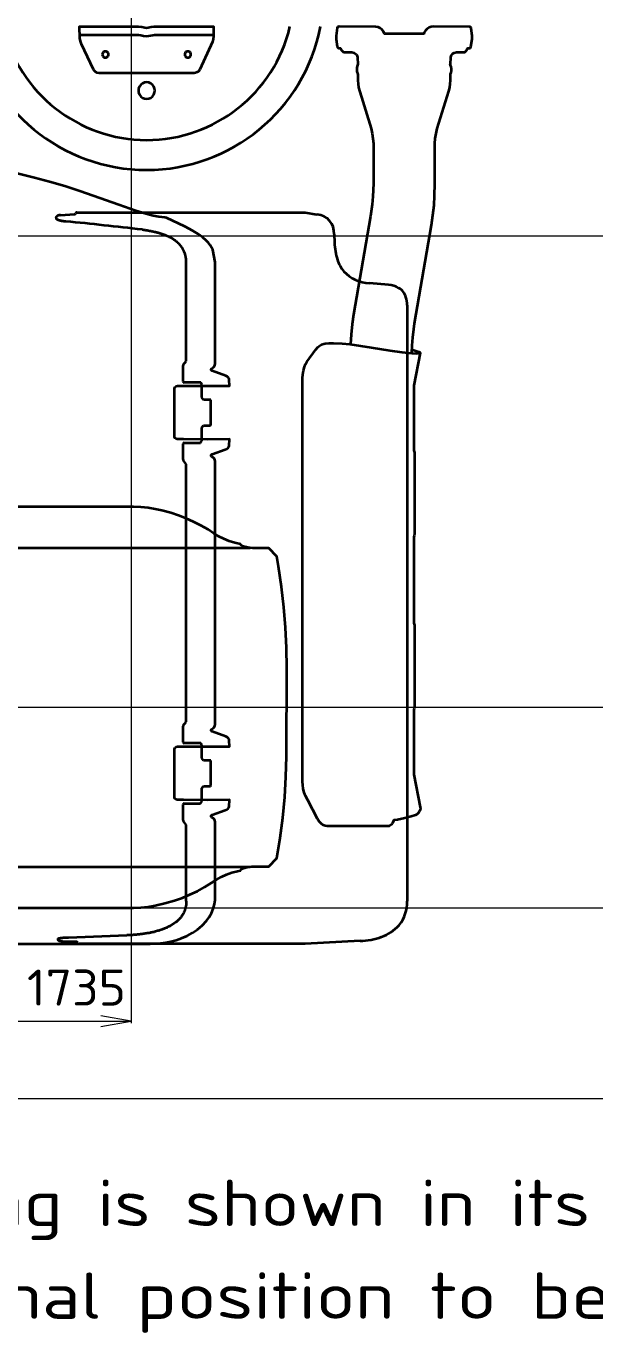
# Model space of a CAD drawing. Header units: millimetres. Extents: x 120 to 10915, y 515 to 8014.
# Drawn here: x 8533 to 9085, y 517 to 1786 of the extents above; entities that cross this region are included whole.
import ezdxf
from ezdxf.enums import TextEntityAlignment as Align

# ---------------------------------------------------------------- set-up
doc = ezdxf.new("R2010")
doc.units = ezdxf.units.MM
doc.layers.get('0').update_dxf_attribs({"lineweight": 13})
for name, color, linetype, lineweight in [('201_Dimensions', 7, 'Continuous', 13), ('202_Information', 7, 'Continuous', 13), ('205_Chassis_top_view', 7, 'Continuous', 13)]:
    doc.layers.add(name, color=color, linetype=linetype, lineweight=lineweight)
doc.styles.get("Standard").update_dxf_attribs({"font": 'isocp.shx'})

# ---------------------------------------------------------------- blocks, each defined once
blk = doc.blocks.new('2854281_1')
at = {"layer": '205_Chassis_top_view', "color": 3, "lineweight": 35}
for p, q in [((7749.544992, -890.820839), (8750.455008, -890.820839)), ((7749.544992, -1200.179161), (8750.455008, -1200.179161))]:
    blk.add_line(p, q, dxfattribs=at)
blk.add_lwpolyline([(8296.986328, -1240), (8637.292969, -1240), (8644.370117, -1239.786011), (8651.415039, -1239.089233), (8658.397461, -1237.913086), (8667.745117, -1235.70752), (8677.199219, -1232.977661), (8684.705078, -1230.331665), (8692.05957, -1227.288208), (8699.240234, -1223.855957), (8706.226562, -1220.044678), (8713, -1215.865234), (8717.657227, -1212.788574), (8722.543945, -1210.091675), (8727.629883, -1207.791382), (8732.881836, -1205.902344), (8738.267578, -1204.436401), (8741, -1203.865234), (8741.976562, -1202.658691), (8743, -1201.865234), (8747.495117, -1200.708984), (8752.077148, -1199.964111), (8768.5, -1199.865234), (8776.5, -1191.865234), (8779.634766, -1172.287476), (8782.147461, -1152.620117), (8784.033203, -1132.882935), (8785.291992, -1113.095825), (8785.920898, -1093.278687), (8786, -1007.634827), (8785.685547, -987.810181), (8784.741211, -968.005615), (8783.168945, -948.240906), (8780.96875, -928.536194), (8778.145508, -908.911194), (8776.5, -899.134827), (8768.5, -891.134827), (8753, -891.134827), (8748.40625, -890.473206), (8743.890625, -889.39856), (8743, -889.134827), (8741.793945, -888.157837), (8741, -887.134827), (8735.560547, -885.884155), (8730.237305, -884.205383), (8725.063477, -882.10907), (8720.074219, -879.608459), (8715.297852, -876.71936), (8709.641602, -872.999817), (8702.758789, -869.002991), (8695.672852, -865.379883), (8688.402344, -862.140869), (8680.969727, -859.295105), (8673.395508, -856.850891), (8664.902344, -854.582458), (8658.397461, -853.086975), (8651.415039, -851.910767), (8644.370117, -851.21405), (8637.292969, -851), (7862.707031, -851)], dxfattribs=at)
blk = doc.blocks.new('2625442_3')
at = {"layer": '205_Chassis_top_view', "color": 3, "lineweight": 35}
for points in [[(8696.185547, 430), (8603.814453, 430), (8601.990234, 429.716095), (8600.338867, 428.891266), (8599.016602, 427.603546), (8598.380859, 426.5466), (8586.847656, 401.940826), (8585.766602, 399.029816), (8585.192383, 396.314178), (8585, 385), (8642.192383, 385), (8645.446289, 385.239319), (8648.112305, 385.769135), (8649.826172, 385.997192), (8651.546875, 385.84494), (8654.555664, 385.239502), (8657.265625, 385.006439), (8715, 385), (8714.988281, 394.239502), (8714.699219, 397.000122), (8714.03125, 399.694214), (8701.619141, 426.5466), (8700.587891, 428.077484), (8699.139648, 429.222473), (8697.413086, 429.87326)], [(8696.185547, -430), (8603.814453, -430), (8601.990234, -429.716095), (8600.338867, -428.891266), (8599.016602, -427.603546), (8598.380859, -426.5466), (8586.847656, -401.940826), (8585.766602, -399.029816), (8585.192383, -396.314178), (8585, -385), (8642.192383, -385), (8645.446289, -385.239319), (8648.112305, -385.769135), (8649.826172, -385.997192), (8651.546875, -385.84494), (8654.555664, -385.239502), (8657.265625, -385.006439), (8715, -385), (8714.988281, -394.239502), (8714.699219, -397.000122), (8714.03125, -399.694214), (8701.619141, -426.5466), (8700.587891, -428.077484), (8699.139648, -429.222473), (8697.413086, -429.87326)]]:
    blk.add_lwpolyline(points, close=True, dxfattribs=at)
for points in [[(8585, 393), (8642.189453, 393), (8644.276367, 393.200531), (8647.073242, 393.89093), (8649.579102, 394.160797), (8652.095703, 394.025696), (8656.019531, 393.147858), (8657.811523, 392.999695), (8715, 393), (8715, 393.545166), (8715, 393)], [(8585, -393), (8642.189453, -393), (8644.276367, -393.200531), (8647.073242, -393.89093), (8649.579102, -394.160797), (8652.095703, -394.025696), (8656.019531, -393.147858), (8657.811523, -392.999695), (8715, -393), (8715, -393.545166), (8715, -393)]]:
    blk.add_lwpolyline(points, dxfattribs=at)
for centre, radius, start, end in [((8649.999984, 352), 171.999935, 11.061383, 168.938617), ((8650, 352), 143, 13.342364, 166.657636), ((8649.999881, 447), 7.999989, 89.999149, 270.000851), ((8650.000119, 447), 7.999989, 269.999149, 90.000851), ((8609.999831, 412), 2.999957, 89.996199, 270.003801), ((8610.000184, 411.999992), 2.999953, 269.997048, 90.002952), ((8689.999831, 412), 2.999957, 89.996199, 270.003801), ((8690.000184, 411.999992), 2.999953, 269.997048, 90.002952), ((8649.999984, 352), 171.999935, 199.353497, 340.646503), ((8650, 352), 143, 203.490774, 336.509226), ((8649.999881, 257), 7.999989, 89.999149, 270.000851), ((8650.000119, 257), 7.999989, 269.999149, 90.000851), ((8649.999984, -352), 171.999935, 19.353497, 160.646503), ((8650, -352), 143, 23.490774, 156.509226), ((8649.999881, -257), 7.999989, 89.999149, 270.000851), ((8650.000119, -257), 7.999989, 269.999149, 90.000851), ((8649.999984, -352), 171.999935, 191.061383, 348.938617), ((8650, -352), 143, 193.342364, 346.657636), ((8609.999831, -412), 2.999957, 89.996199, 270.003801), ((8610.000184, -411.999992), 2.999953, 269.997048, 90.002952), ((8689.999831, -412), 2.999957, 89.996199, 270.003801), ((8690.000184, -411.999992), 2.999953, 269.997048, 90.002952), ((8649.999881, -447), 7.999989, 89.999149, 270.000851), ((8650.000119, -447), 7.999989, 269.999149, 90.000851)]:
    blk.add_arc(centre, radius, start, end, dxfattribs=at)
blk = doc.blocks.new('2774928_1')
at = {"layer": '205_Chassis_top_view', "color": 3, "lineweight": 35}
for p, q in [((8562.1, -570.7), (8562.4, -569.6)), ((8566.4, -567.9), (8580, -567)), ((8582.2, -565.2), (8803.9, -565.2)), ((8803.9, -565.2), (8815.4, -567.2)), ((8832, -586.5), (8832.3, -594.5)), ((8688.5, -708.7), (8688.5, -612.5)), ((8884.7, -635.7), (8866.4, -634)), ((8903, -655.2), (8903, -1233.7)), ((8685.6, -713.3), (8688.3, -709.5)), ((8685.4, -729.3), (8685.4, -713.9)), ((8702.5, -730.2), (8686.6, -730.2)), ((8703.5, -732.2), (8702.5, -730.2)), ((8703.5, -745), (8703.5, -732.2)), ((8705.3, -747), (8703.5, -745)), ((8712.3, -747), (8705.3, -747)), ((8712.3, -771.5), (8712.3, -747)), ((8703.5, -774), (8705.3, -772)), ((8705.3, -772), (8711.9, -772)), ((8711.9, -772), (8712.3, -771.5)), ((8703.5, -786.8), (8703.5, -774)), ((8685.4, -805.1), (8685.4, -789.8)), ((8686.4, -788.8), (8702.4, -788.8)), ((8702.4, -788.8), (8703.5, -786.8)), ((8688.3, -809.5), (8685.6, -805.7)), ((8688.5, -1058.7), (8688.5, -810.3)), ((8685.4, -1079.3), (8685.4, -1063.9)), ((8685.6, -1063.3), (8688.3, -1059.5)), ((8702.5, -1080.2), (8686.6, -1080.2)), ((8703.6, -1082.2), (8702.5, -1080.2)), ((8703.6, -1095), (8703.6, -1082.2)), ((8705.3, -1097), (8703.6, -1095)), ((8712.3, -1097), (8705.3, -1097)), ((8712.3, -1121.5), (8712.3, -1097)), ((8703.6, -1124), (8705.3, -1122)), ((8703.6, -1136.8), (8703.6, -1124)), ((8705.3, -1122), (8711.9, -1122)), ((8711.9, -1122), (8712.3, -1121.5)), ((8685.4, -1155.1), (8685.4, -1139.8)), ((8686.4, -1138.8), (8702.4, -1138.8)), ((8702.4, -1138.8), (8703.6, -1136.8)), ((8688.3, -1159.5), (8685.6, -1155.7)), ((8688.5, -1233.7), (8688.5, -1160.3)), ((8574.1, -1268.8), (8630.8, -1266.7)), ((8582, -1273.2), (8568.3, -1272.7)), ((8803.8, -1275), (8584.2, -1274.9)), ((8857.2, -1272.2), (8803.8, -1275))]:
    blk.add_line(p, q, dxfattribs=at)
for centre, radius, start, end in [((8579.9, -565.5), 1.49, 274.3675, 341.976), ((8582.3, -566.3), 1.09, 94.3844, 161.976), ((8814, -585.1), 18, 355.8025, 85.4241), ((8173.2, -4616.6), 4062.2, 83.3211, 84.3699), ((8647, -638.6), 55.4, 61.9686, 66.5842), ((8902.7, -590.7), 70.5, 183.066, 196.8929), ((8865.9, -601.9), 32, 196.8929, 220.0443), ((8868.8, -595.7), 38.4, 224.419, 266.3138), ((8883.2, -659.9), 24.3, 60.9289, 86.4537), ((8887.1, -651.9), 15.3, 16.0741, 59.1054), ((8875.6, -655.4), 27.3, 0.4351, 16.5104), ((8687.1, -708.7), 1.42, 327.3713, 0), ((8686.6, -713.9), 1.17, 145.703, 180.0846), ((8686.6, -729), 1.24, 192.4214, 270.0001), ((8686.4, -789.8), 0.985, 90.0242, 180.0242), ((8686.5, -805.1), 1.07, 178.3474, 215.5205), ((8687, -810.3), 1.53, 359.9894, 31.3492), ((8686.6, -1063.9), 1.17, 145.703, 180.0846), ((8687.1, -1058.7), 1.42, 327.3713, 1.2834), ((8686.6, -1079), 1.24, 192.4214, 270.0001), ((8686.4, -1139.8), 0.985, 90.0242, 180.0242), ((8686.5, -1155.1), 1.07, 178.3474, 215.5205), ((8687, -1160.3), 1.53, 359.9894, 31.3492), ((8867.4, -1234.7), 35.6, 321.3519, 1.5322), ((8865.5, -1230.9), 39.4, 288.6029, 318.7138), ((8535.1, -1275.9), 29.5, 8.6902, 10.562), ((8582, -1274.5), 1.25, 18.5407, 91.4925), ((8584.2, -1273.9), 0.996, 189.2999, 269.9863), ((8856.1, -1208.2), 64, 270.9809, 290.1506)]:
    blk.add_arc(centre, radius, start, end, dxfattribs=at)
for points, knots in [([(8566.4, -567.9), (8566.4, -567.9), (8566.3, -568), (8566.1, -568), (8566, -568), (8565.9, -568), (8565.8, -568), (8565.6, -568), (8565.5, -568), (8565.4, -568), (8565.3, -568.1), (8565.2, -568.1), (8565.1, -568.1), (8565, -568.1), (8564.9, -568.1), (8564.8, -568.1), (8564.7, -568.2), (8564.6, -568.2), (8564.6, -568.2), (8564.5, -568.2), (8564.4, -568.2), (8564.3, -568.2), (8564.2, -568.3), (8564.2, -568.3), (8564.1, -568.3), (8564, -568.3), (8563.9, -568.3), (8563.9, -568.4), (8563.8, -568.4), (8563.7, -568.4), (8563.6, -568.5), (8563.5, -568.5), (8563.4, -568.5), (8563.4, -568.6), (8563.3, -568.6), (8563.3, -568.6), (8563.2, -568.6), (8563.2, -568.7), (8563.1, -568.7), (8563.1, -568.7), (8563, -568.8), (8563, -568.8), (8562.9, -568.8), (8562.9, -568.9), (8562.8, -568.9), (8562.8, -569), (8562.8, -569), (8562.7, -569), (8562.7, -569.1), (8562.6, -569.2), (8562.6, -569.2), (8562.6, -569.3), (8562.5, -569.3), (8562.5, -569.4), (8562.5, -569.5), (8562.4, -569.6), (8562.4, -569.6), (8562.4, -569.6)], [0, 0, 0, 0, 0.138818, 0.273335, 0.403681, 0.529788, 0.652081, 0.770429, 0.885314, 0.996527, 1.104549, 1.209169, 1.311007, 1.409817, 1.506201, 1.599779, 1.69104, 1.77997, 1.866682, 1.951258, 2.033778, 2.114326, 2.193, 2.269898, 2.345114, 2.418741, 2.503449, 2.586241, 2.667272, 2.746691, 2.855712, 2.962374, 3.026255, 3.08957, 3.152444, 3.215002, 3.277378, 3.339707, 3.402132, 3.464837, 3.518439, 3.572458, 3.626952, 3.682013, 3.737738, 3.794213, 3.851523, 3.909731, 3.995699, 4.06516, 4.136032, 4.208322, 4.281991, 4.356963, 4.433111, 4.510265, 4.587993, 4.587993, 4.587993, 4.587993]), ([(8562.1, -570.7), (8562.1, -570.7), (8562.1, -570.7), (8562.1, -570.8), (8562.1, -570.8), (8562.1, -570.9), (8562.1, -570.9), (8562.1, -571), (8562.1, -571), (8562.1, -571.1), (8562.2, -571.1), (8562.2, -571.2), (8562.2, -571.3), (8562.3, -571.4), (8562.3, -571.4), (8562.3, -571.5), (8562.4, -571.5), (8562.4, -571.5), (8562.4, -571.6), (8562.5, -571.6), (8562.5, -571.6), (8562.5, -571.6), (8562.6, -571.7), (8562.6, -571.7), (8562.6, -571.7), (8562.7, -571.8), (8562.7, -571.8), (8562.8, -571.9), (8562.9, -571.9), (8562.9, -571.9), (8562.9, -571.9), (8563, -572), (8563, -572), (8563.1, -572), (8563.1, -572), (8563.2, -572.1), (8563.2, -572.1), (8563.3, -572.1), (8563.3, -572.1), (8563.4, -572.2), (8563.4, -572.2), (8563.5, -572.2), (8563.5, -572.2), (8563.6, -572.3), (8563.6, -572.3), (8563.7, -572.3), (8563.8, -572.3), (8563.8, -572.4), (8563.9, -572.4), (8563.9, -572.4), (8564, -572.4), (8564.1, -572.5), (8564.1, -572.5), (8564.2, -572.5), (8564.3, -572.5), (8564.3, -572.5), (8564.4, -572.6), (8564.5, -572.6), (8564.6, -572.6), (8564.6, -572.6), (8564.7, -572.7), (8564.8, -572.7), (8564.9, -572.7), (8564.9, -572.7), (8565, -572.8), (8565.1, -572.8), (8565.2, -572.8), (8565.3, -572.8), (8565.4, -572.9), (8565.5, -572.9), (8565.5, -572.9), (8565.6, -572.9), (8565.7, -572.9), (8565.8, -573), (8565.9, -573), (8566, -573), (8566.1, -573), (8566.2, -573.1), (8566.3, -573.1), (8566.4, -573.1), (8566.5, -573.1), (8566.6, -573.2), (8566.7, -573.2), (8566.8, -573.2), (8567, -573.2), (8567.1, -573.2), (8567.2, -573.3), (8567.3, -573.3), (8567.4, -573.3), (8567.5, -573.3), (8567.7, -573.4), (8567.8, -573.4), (8567.9, -573.4), (8568, -573.4), (8568.2, -573.5), (8568.3, -573.5), (8568.4, -573.5), (8568.6, -573.5), (8568.7, -573.5), (8568.9, -573.6), (8569, -573.6), (8569.2, -573.6), (8569.3, -573.6), (8569.5, -573.7), (8569.6, -573.7), (8569.8, -573.7), (8569.9, -573.7), (8570.1, -573.7), (8570.3, -573.8), (8570.4, -573.8), (8570.6, -573.8), (8570.8, -573.8), (8571, -573.9), (8571.1, -573.9), (8571.3, -573.9), (8571.5, -573.9), (8571.6, -573.9), (8571.7, -573.9)], [0, 0, 0, 0, 0.05548, 0.110857, 0.166516, 0.221669, 0.276359, 0.330438, 0.383779, 0.436299, 0.480663, 0.566843, 0.65049, 0.732086, 0.812095, 0.856594, 0.900847, 0.944936, 0.988954, 1.032976, 1.077087, 1.121358, 1.165859, 1.21048, 1.25533, 1.323992, 1.393621, 1.464482, 1.53671, 1.58562, 1.635218, 1.685535, 1.7366, 1.788435, 1.841067, 1.894517, 1.948801, 2.003863, 2.059983, 2.11683, 2.174749, 2.233452, 2.293242, 2.353863, 2.415586, 2.478193, 2.541917, 2.60656, 2.672337, 2.739076, 2.806965, 2.875852, 2.945909, 3.017006, 3.089292, 3.162648, 3.237214, 3.312886, 3.38979, 3.467838, 3.547141, 3.627616, 3.709371, 3.792339, 3.876613, 3.962131, 4.048983, 4.137117, 4.226615, 4.317426, 4.409636, 4.503209, 4.598218, 4.694633, 4.792525, 4.891875, 4.992749, 5.095122, 5.199069, 5.304578, 5.411713, 5.520452, 5.630874, 5.743007, 5.856882, 5.97247, 6.089866, 6.209101, 6.330209, 6.453179, 6.578095, 6.704995, 6.833921, 6.964872, 7.097936, 7.23316, 7.370591, 7.510244, 7.652205, 7.796525, 7.943258, 8.092432, 8.244149, 8.398478, 8.555481, 8.715201, 8.877715, 9.043065, 9.21131, 9.382484, 9.556638, 9.733802, 9.914012, 10.09729, 10.283661, 10.473139, 10.665737, 10.665737, 10.665737, 10.665737]), ([(8645.6, -581.9), (8646, -581.9), (8646.6, -582), (8647.7, -582.2), (8648.7, -582.3), (8649.7, -582.5), (8650.7, -582.6), (8651.7, -582.8), (8652.7, -583), (8653.7, -583.2), (8654.7, -583.4), (8655.7, -583.6), (8656.6, -583.8), (8657.6, -584), (8658.6, -584.2), (8659.6, -584.5), (8660.6, -584.8), (8661.5, -585), (8662.5, -585.3), (8663.5, -585.6), (8664.4, -585.9), (8665.4, -586.3), (8666.3, -586.6), (8667.2, -587), (8668.2, -587.3), (8668.8, -587.6), (8669.1, -587.7)], [0, 0, 0, 0, 1.01604, 2.033099, 3.050606, 4.068166, 5.085501, 6.102385, 7.118579, 8.133825, 9.148036, 10.161155, 11.173114, 12.183856, 13.193363, 14.201679, 15.20893, 16.215189, 17.220418, 18.224577, 19.227645, 20.229612, 21.230482, 22.230265, 23.22897, 24.226608, 24.226608, 24.226608, 24.226608]), ([(8688.5, -612.5), (8688.5, -612.4), (8688.5, -612.2), (8688.5, -611.8), (8688.5, -611.4), (8688.4, -610.9), (8688.4, -610.4), (8688.3, -610), (8688.2, -609.5), (8688.2, -609.1), (8688.1, -608.6), (8688, -608.2), (8687.9, -607.7), (8687.8, -607.3), (8687.7, -606.8), (8687.5, -606.4), (8687.4, -605.9), (8687.3, -605.5), (8687.1, -605.1), (8687, -604.6), (8686.8, -604.2), (8686.6, -603.8), (8686.4, -603.3), (8686.3, -602.9), (8686.1, -602.5), (8685.9, -602.1), (8685.7, -601.7), (8685.4, -601.2), (8685.2, -600.8), (8685, -600.4), (8684.7, -600), (8684.5, -599.6), (8684.2, -599.3), (8684, -598.9), (8683.7, -598.5), (8683.4, -598.1), (8683.2, -597.7), (8682.9, -597.4), (8682.6, -597), (8682.3, -596.7), (8681.9, -596.3), (8681.6, -596), (8681.3, -595.6), (8681, -595.3), (8680.6, -595), (8680.3, -594.6), (8679.9, -594.3), (8679.5, -594), (8679.2, -593.7), (8678.8, -593.4), (8678.4, -593.1), (8678, -592.8), (8677.7, -592.5), (8677.3, -592.2), (8676.9, -591.9), (8676.4, -591.7), (8676, -591.3), (8675.5, -591), (8675, -590.7), (8674.4, -590.4), (8673.8, -590), (8673.3, -589.8), (8673.1, -589.7)], [1.154628, 1.154628, 1.154628, 1.154628, 1.393266, 1.854809, 2.316108, 2.777379, 3.238675, 3.699896, 4.161117, 4.622379, 5.083692, 5.545074, 6.006569, 6.468157, 6.929846, 7.391674, 7.853621, 8.315691, 8.777899, 9.24024, 9.702706, 10.165283, 10.627962, 11.090741, 11.553625, 12.016635, 12.479829, 12.94324, 13.40687, 13.870766, 14.335068, 14.799871, 15.265184, 15.73102, 16.197469, 16.664611, 17.132459, 17.600994, 18.070224, 18.540226, 19.01113, 19.482993, 19.95582, 20.429599, 20.904353, 21.380162, 21.857094, 22.335163, 22.814368, 23.294696, 23.776143, 24.258733, 24.742509, 25.227462, 25.713549, 26.200712, 26.789902, 27.380638, 27.972996, 28.566926, 29.35016, 30.135611, 30.135611, 30.135611, 30.135611]), ([(8688.5, -1233.7), (8688.5, -1234), (8688.5, -1234.6), (8688.5, -1235.4), (8688.4, -1236.3), (8688.3, -1237.2), (8688.2, -1238), (8688, -1238.9), (8687.8, -1239.7), (8687.6, -1240.6), (8687.4, -1241.4), (8687.1, -1242.2), (8686.8, -1243), (8686.5, -1243.8), (8686.1, -1244.6), (8685.7, -1245.4), (8685.3, -1246.2), (8684.9, -1246.9), (8684.4, -1247.6), (8683.9, -1248.3), (8683.4, -1249), (8682.9, -1249.7), (8682.3, -1250.3), (8681.7, -1251), (8681.1, -1251.6), (8680.5, -1252.2), (8679.9, -1252.8), (8679.2, -1253.3), (8678.5, -1253.9), (8678.1, -1254.2), (8677.9, -1254.4)], [0, 0, 0, 0, 0.872829, 1.74909, 2.623496, 3.495404, 4.365874, 5.234854, 6.102253, 6.968526, 7.833695, 8.697649, 9.560462, 10.422349, 11.283431, 12.143856, 13.003836, 13.863605, 14.723406, 15.583471, 16.444016, 17.305267, 18.167476, 19.030491, 19.894383, 20.759338, 21.625456, 22.492828, 23.36154, 24.231655, 24.231655, 24.231655, 24.231655]), ([(8677.9, -1254.4), (8677.8, -1254.5), (8677.7, -1254.5), (8677.5, -1254.6), (8677.4, -1254.8), (8677.2, -1254.9), (8677.1, -1255), (8676.9, -1255.1), (8676.8, -1255.2), (8676.6, -1255.3), (8676.5, -1255.4), (8676.3, -1255.5), (8676.2, -1255.6), (8676, -1255.7), (8675.8, -1255.8), (8675.7, -1255.9), (8675.5, -1256), (8675.4, -1256.1), (8675.2, -1256.2), (8675, -1256.3), (8674.9, -1256.4), (8674.7, -1256.5), (8674.6, -1256.6), (8674.4, -1256.7), (8674.2, -1256.8), (8674.1, -1256.9), (8674.1, -1256.9)], [0, 0, 0, 0, 0.189126, 0.378261, 0.567396, 0.756527, 0.94565, 1.134763, 1.323866, 1.51296, 1.702041, 1.89111, 2.08016, 2.269191, 2.458196, 2.647173, 2.836116, 3.025028, 3.21393, 3.402839, 3.591748, 3.780636, 3.969476, 4.158247, 4.34694, 4.535569, 4.535569, 4.535569, 4.535569]), ([(8674.1, -1256.9), (8673.6, -1257.3), (8672.5, -1257.9), (8670.9, -1258.7), (8669.2, -1259.5), (8667.5, -1260.2), (8665.8, -1260.9), (8664.1, -1261.5), (8662.3, -1262.1), (8660.5, -1262.6), (8658.7, -1263.1), (8656.9, -1263.6), (8655.1, -1264), (8653.3, -1264.4), (8651.4, -1264.7), (8649.6, -1265), (8647.7, -1265.3), (8645.8, -1265.6), (8644, -1265.8), (8642.1, -1266), (8640.2, -1266.2), (8638.3, -1266.3), (8636.5, -1266.5), (8634.6, -1266.6), (8632.7, -1266.7), (8631.4, -1266.7), (8630.8, -1266.7)], [0, 0, 0, 0, 1.830321, 3.665135, 5.503807, 7.346452, 9.193048, 11.043575, 12.897878, 14.755754, 16.616993, 18.481406, 20.348834, 22.219192, 24.092588, 25.968899, 27.847751, 29.72876, 31.611762, 33.496953, 35.384481, 37.274325, 39.1664, 41.060637, 42.957069, 44.855909, 44.855909, 44.855909, 44.855909]), ([(8564.1, -1270.5), (8564.1, -1270.5), (8564.1, -1270.4), (8564.1, -1270.4), (8564.1, -1270.4), (8564.1, -1270.3), (8564.1, -1270.3), (8564.2, -1270.2), (8564.2, -1270.2), (8564.2, -1270.1), (8564.3, -1270), (8564.3, -1270), (8564.4, -1269.9), (8564.4, -1269.9), (8564.4, -1269.8), (8564.5, -1269.8), (8564.5, -1269.8), (8564.5, -1269.8), (8564.6, -1269.8), (8564.6, -1269.8), (8564.6, -1269.7), (8564.7, -1269.7), (8564.7, -1269.7), (8564.7, -1269.7), (8564.8, -1269.7), (8564.8, -1269.7), (8564.8, -1269.7), (8564.9, -1269.6), (8564.9, -1269.6), (8565, -1269.6), (8565, -1269.6), (8565, -1269.6), (8565.1, -1269.6), (8565.1, -1269.6), (8565.2, -1269.6), (8565.2, -1269.5), (8565.3, -1269.5), (8565.3, -1269.5), (8565.3, -1269.5), (8565.4, -1269.5), (8565.4, -1269.5), (8565.5, -1269.5), (8565.5, -1269.5), (8565.6, -1269.5), (8565.6, -1269.5), (8565.7, -1269.4), (8565.8, -1269.4), (8565.8, -1269.4), (8565.9, -1269.4), (8565.9, -1269.4), (8566, -1269.4), (8566.1, -1269.4), (8566.1, -1269.4), (8566.2, -1269.4), (8566.2, -1269.3), (8566.3, -1269.3), (8566.4, -1269.3), (8566.4, -1269.3), (8566.5, -1269.3), (8566.6, -1269.3), (8566.7, -1269.3), (8566.7, -1269.3), (8566.8, -1269.3), (8566.9, -1269.3), (8567, -1269.2), (8567, -1269.2), (8567.1, -1269.2), (8567.2, -1269.2), (8567.3, -1269.2), (8567.4, -1269.2), (8567.5, -1269.2), (8567.5, -1269.2), (8567.6, -1269.2), (8567.7, -1269.2), (8567.8, -1269.2), (8567.9, -1269.1), (8568, -1269.1), (8568.1, -1269.1), (8568.2, -1269.1), (8568.3, -1269.1), (8568.4, -1269.1), (8568.5, -1269.1), (8568.6, -1269.1), (8568.7, -1269.1), (8568.8, -1269.1), (8568.9, -1269), (8569, -1269), (8569.1, -1269), (8569.2, -1269), (8569.4, -1269), (8569.5, -1269), (8569.6, -1269), (8569.7, -1269), (8569.8, -1269), (8570, -1269), (8570.1, -1269), (8570.2, -1268.9), (8570.3, -1268.9), (8570.5, -1268.9), (8570.6, -1268.9), (8570.8, -1268.9), (8570.9, -1268.9), (8571, -1268.9), (8571.2, -1268.9), (8571.3, -1268.9), (8571.5, -1268.9), (8571.6, -1268.9), (8571.8, -1268.9), (8571.9, -1268.8), (8572.1, -1268.8), (8572.3, -1268.8), (8572.4, -1268.8), (8572.6, -1268.8), (8572.8, -1268.8), (8572.9, -1268.8), (8573.1, -1268.8), (8573.3, -1268.8), (8573.5, -1268.8), (8573.7, -1268.8), (8573.9, -1268.8), (8574, -1268.8), (8574.1, -1268.8)], [0, 0, 0, 0, 0.043582, 0.087154, 0.130748, 0.174399, 0.217098, 0.258825, 0.338429, 0.417996, 0.490359, 0.565549, 0.633579, 0.696157, 0.754613, 0.792988, 0.830282, 0.866495, 0.902362, 0.93808, 0.973815, 1.0097, 1.045861, 1.082399, 1.119393, 1.156928, 1.195061, 1.233853, 1.273357, 1.313612, 1.354659, 1.3964, 1.439265, 1.482758, 1.52738, 1.57273, 1.619214, 1.666492, 1.714911, 1.764188, 1.814611, 1.86593, 1.918402, 1.971824, 2.026407, 2.081974, 2.13871, 2.196465, 2.255399, 2.315373, 2.376536, 2.438776, 2.502215, 2.566753, 2.632502, 2.699379, 2.767481, 2.836729, 2.907217, 2.978885, 3.05181, 3.125911, 3.201291, 3.277959, 3.355926, 3.4351, 3.515599, 3.597434, 3.680618, 3.765085, 3.85093, 3.938168, 4.026815, 4.116818, 4.208263, 4.301167, 4.395547, 4.491369, 4.588705, 4.687575, 4.787997, 4.889944, 4.993483, 5.098637, 5.205429, 5.313851, 5.423967, 5.535806, 5.6494, 5.764751, 5.881926, 6.000961, 6.121894, 6.244739, 6.369564, 6.496411, 6.625322, 6.756324, 6.889485, 7.024852, 7.162476, 7.302389, 7.444662, 7.589348, 7.736504, 7.886176, 8.038443, 8.193371, 8.351028, 8.511472, 8.674786, 8.841042, 9.010313, 9.182666, 9.358187, 9.536952, 9.719027, 9.904471, 10.093341, 10.285682, 10.481534, 10.481534, 10.481534, 10.481534]), ([(8568.3, -1272.7), (8568.3, -1272.7), (8568.1, -1272.7), (8567.9, -1272.7), (8567.7, -1272.7), (8567.5, -1272.7), (8567.3, -1272.7), (8567.1, -1272.7), (8566.9, -1272.6), (8566.8, -1272.6), (8566.6, -1272.6), (8566.5, -1272.6), (8566.4, -1272.6), (8566.3, -1272.6), (8566.1, -1272.6), (8566, -1272.6), (8565.9, -1272.5), (8565.8, -1272.5), (8565.7, -1272.5), (8565.6, -1272.5), (8565.6, -1272.5), (8565.5, -1272.5), (8565.4, -1272.4), (8565.3, -1272.4), (8565.2, -1272.4), (8565.2, -1272.4), (8565.1, -1272.4), (8565.1, -1272.3), (8565, -1272.3), (8565, -1272.3), (8564.9, -1272.2), (8564.7, -1272.2), (8564.6, -1272.1), (8564.6, -1272), (8564.5, -1271.9), (8564.5, -1271.8), (8564.4, -1271.8), (8564.4, -1271.7), (8564.3, -1271.6), (8564.3, -1271.5), (8564.3, -1271.5), (8564.3, -1271.4)], [0, 0, 0, 0, 0.234937, 0.456243, 0.664915, 0.861263, 1.046368, 1.22092, 1.385629, 1.541094, 1.687921, 1.826619, 1.95771, 2.081688, 2.199031, 2.310199, 2.415645, 2.515819, 2.61127, 2.702382, 2.789679, 2.873729, 2.955201, 3.034869, 3.113697, 3.192885, 3.243743, 3.295838, 3.349745, 3.40612, 3.519695, 3.651173, 3.809841, 3.902174, 4.004616, 4.101239, 4.206559, 4.281372, 4.359838, 4.441184, 4.522398, 4.522398, 4.522398, 4.522398])]:
    blk.add_open_spline(points, degree=3, knots=knots, dxfattribs=at)
blk = doc.blocks.new('2774063_3')
at = {"layer": '205_Chassis_top_view', "color": 3, "lineweight": 35}
blk.add_lwpolyline([(7846.635742, -1275), (8653.375, -1275), (8658.472656, -1274.862427), (8663.558594, -1274.447388), (8668.611328, -1273.745117), (8673.613281, -1272.745483), (8678.542969, -1271.438477), (8683.791992, -1269.655151), (8689.286133, -1267.28418), (8694.543945, -1264.430908), (8699.493164, -1261.073608), (8704.043945, -1257.196655), (8708.087891, -1252.797729), (8710.725586, -1249.1427), (8712.94043, -1245.217773), (8714.670898, -1241.058716), (8715.861328, -1236.716797), (8716.46875, -1232.254517), (8716.544922, -1230), (8716.544922, -1156.753784), (8716.334961, -1155.521118), (8715.753906, -1154.412476), (8714.563477, -1153.225464), (8713.073242, -1152.224609), (8712.664062, -1151.620117), (8712.668945, -1150.912354), (8713.105469, -1150.294922), (8713.772461, -1149.92041), (8726.399414, -1145.464722), (8727.893555, -1144.737793), (8729.154297, -1143.658936), (8729.772461, -1142.748413), (8730.141602, -1141.713013), (8730.515625, -1135.345337), (8708.824219, -1135.613892), (8685.775391, -1135.449097), (8679.699219, -1135.331909), (8678.629883, -1135.095215), (8677.703125, -1134.486938), (8677.192383, -1133.690674), (8677.041016, -1132.874634), (8676.959961, -1098.903687), (8677.041016, -1086.164673), (8677.270508, -1085.165527), (8677.833984, -1084.426758), (8678.805664, -1083.876465), (8679.883789, -1083.694946), (8702.424805, -1083.410034), (8724.432617, -1083.539429), (8730.515625, -1083.654663), (8730.213867, -1077.834595), (8729.992188, -1076.75647), (8729.491211, -1075.778442), (8728.348633, -1074.582397), (8726.913086, -1073.739136), (8713.773438, -1069.079834), (8712.992188, -1068.599487), (8712.632812, -1067.943848), (8712.717773, -1067.245728), (8713.30957, -1066.596558), (8714.894531, -1065.513306), (8715.753906, -1064.588501), (8716.334961, -1063.479736), (8716.544922, -1062.24707), (8716.544922, -806.753784), (8716.334961, -805.521057), (8715.753906, -804.412415), (8714.563477, -803.225464), (8713.067383, -802.219666), (8712.658203, -801.59729), (8712.68457, -800.87262), (8713.116211, -800.285034), (8713.772461, -799.92041), (8726.399414, -795.464661), (8727.893555, -794.737793), (8729.154297, -793.658875), (8729.772461, -792.748474), (8730.141602, -791.713074), (8730.515625, -785.345398), (8708.824219, -785.613892), (8685.775391, -785.449158), (8679.699219, -785.331909), (8678.629883, -785.095215), (8677.703125, -784.487), (8677.192383, -783.690674), (8677.041016, -782.874573), (8677.041016, -736.164673), (8677.270508, -735.165466), (8677.833984, -734.426819), (8678.805664, -733.876465), (8679.883789, -733.694946), (8702.424805, -733.410034), (8724.432617, -733.539429), (8730.515625, -733.654602), (8730.213867, -727.834595), (8729.992188, -726.756409), (8729.491211, -725.778442), (8728.348633, -724.582336), (8726.913086, -723.739136), (8713.773438, -719.079895), (8713.005859, -718.61377), (8712.642578, -717.990112), (8712.710938, -717.263184), (8713.185547, -716.683594), (8714.894531, -715.513306), (8715.753906, -714.58844), (8716.334961, -713.479797), (8716.544922, -712.24707), (8716.544922, -613.693115), (8714.31543, -601.645386), (8713.106445, -599.206421), (8711.680664, -596.924988), (8710.056641, -594.789856), (8708.251953, -592.78949), (8704.181641, -589.147888), (8699.619141, -585.909241), (8694.71582, -582.982544), (8687.113281, -579.067383), (8669.201172, -570.60022), (8667.640625, -570.099487), (8661.910156, -569.509094), (8656.240234, -568.471741), (8649.139648, -566.71344), (8639.671875, -563.844482), (8623.042969, -558.054382), (8598.222656, -549.069336), (8585.023438, -544.565491), (8570.444336, -539.942932), (8555.769531, -535.636047), (8541.007812, -531.633362), (8525.746094, -527.822937), (8510.199219, -524.266724), (8489.369141, -519.986511), (8468.62793, -516.237549), (8447.996094, -512.97522), (8427.300781, -510.141357), (8406.552734, -507.713593), (8385.763672, -505.669617), (8364.942383, -503.98703), (8342.863281, -502.569824), (8320.764648, -501.499603), (8294.332031, -500.640686), (8269.705078, -500.217041), (8250.000977, -500.11615), (8250.007812, -500.11615), (8220.451172, -500.345245), (8195.827148, -500.909546), (8173.717773, -501.735992), (8151.623047, -502.890656), (8124.652344, -504.784546), (8103.845703, -506.64502), (8083.075684, -508.878113), (8062.352539, -511.506134), (8041.6875, -514.551453), (8021.09082, -518.036377), (8000.210938, -522.062073), (7984.619629, -525.418457), (7969.096191, -529.076477), (7954.071289, -532.934509), (7939.337402, -537.037292), (7924.692871, -541.448181), (7909.100586, -546.532837), (7868.616699, -561.034546), (7857.603027, -564.719482), (7849.543945, -567.072327), (7842.316895, -568.773621), (7836.745117, -569.69281), (7832.543945, -570.070984), (7831.015625, -570.510254), (7812.895508, -579.067383), (7807.824707, -581.607727), (7807.82666, -581.607727), (7802.810059, -584.412598), (7798.058594, -587.483887), (7793.722656, -590.912659), (7791.758301, -592.78949), (7789.954102, -594.789856), (7788.330078, -596.924988), (7786.903809, -599.206421), (7785.695312, -601.645386), (7783.46582, -613.693115), (7783.46582, -712.24707), (7783.675293, -713.479797), (7784.256348, -714.58844), (7785.446777, -715.775391), (7786.942383, -716.78064), (7787.351562, -717.403015), (7787.324707, -718.127747), (7786.893066, -718.715271), (7786.237305, -719.079895), (7773.611328, -723.535339), (7772.116699, -724.262207), (7770.855957, -725.341125), (7770.237793, -726.251526), (7769.868652, -727.286926), (7769.494629, -733.654602), (7791.185547, -733.403564), (7814.231934, -733.582825), (7820.307617, -733.703247), (7821.378906, -733.940918), (7822.306641, -734.550415), (7822.818359, -735.347595), (7822.969238, -736.164673), (7823.050293, -770.13562), (7822.969238, -782.874573), (7822.740234, -783.87262), (7822.177246, -784.610413), (7821.206543, -785.159485), (7820.131348, -785.340088), (7797.585938, -785.611816), (7775.578125, -785.46582), (7769.494629, -785.345398), (7769.796387, -791.165405), (7770.018066, -792.243591), (7770.519531, -793.221558), (7771.662109, -794.417664), (7773.09668, -795.260864), (7786.237793, -799.92041), (7787.005371, -800.386597), (7787.368652, -801.010254), (7787.300781, -801.737183), (7786.825684, -802.316772), (7785.116211, -803.487549), (7784.255859, -804.412415), (7783.675293, -805.521057), (7783.46582, -806.753784), (7783.46582, -1062.24707), (7783.675293, -1063.479736), (7784.256348, -1064.588501), (7785.446777, -1065.775391), (7786.936035, -1066.775757), (7787.345215, -1067.380127), (7787.340332, -1068.087891), (7786.904297, -1068.705444), (7786.237305, -1069.079834), (7773.611328, -1073.535278), (7772.116699, -1074.262207), (7770.855957, -1075.341064), (7770.237793, -1076.251587), (7769.868652, -1077.286987), (7769.494629, -1083.654663), (7791.185547, -1083.403564), (7814.231934, -1083.582764), (7820.307617, -1083.703247), (7821.378906, -1083.940918), (7822.306641, -1084.550415), (7822.818359, -1085.347656), (7822.969238, -1086.164673), (7823.050293, -1120.13562), (7822.969238, -1132.874634), (7822.740234, -1133.872681), (7822.177246, -1134.610474), (7821.206543, -1135.159546), (7820.131348, -1135.340088), (7797.585938, -1135.611816), (7775.578125, -1135.46582), (7769.494629, -1135.345337), (7769.796387, -1141.165405), (7770.018066, -1142.24353), (7770.519531, -1143.221558), (7771.662109, -1144.417603), (7773.09668, -1145.260864), (7786.237793, -1149.92041), (7787.018555, -1150.400757), (7787.378906, -1151.056519), (7787.293457, -1151.754517), (7786.701172, -1152.403809), (7785.116211, -1153.487549), (7784.255859, -1154.412476), (7783.675293, -1155.521118), (7783.46582, -1156.753784), (7783.46582, -1230), (7783.770508, -1234.49646), (7784.673828, -1238.906982), (7786.141113, -1243.164673), (7788.121094, -1247.212158), (7790.554688, -1251.005493), (7793.873047, -1255.06189), (7798.185547, -1259.200684), (7802.948242, -1262.816528), (7808.062012, -1265.919312), (7813.446289, -1268.528564), (7819.036133, -1270.666626), (7823.922363, -1272.130981), (7828.890137, -1273.283081), (7833.92041, -1274.132812), (7838.992188, -1274.690186), (7844.086914, -1274.96521), (7846.635742, -1275), (7839.00293, -1274.618164)], dxfattribs=at)
blk = doc.blocks.new('2883680_1')
at = {"layer": '205_Chassis_top_view', "color": 3, "lineweight": 50}
for p, q in [((8855.004558, -431.148962), (8855.02939, -431.138307)), ((8855.004558, -431.148962), (8855.02939, -431.138307)), ((8944.155733, -421.779964), (8944.233197, -421.779965)), ((8944.155733, -421.779964), (8944.233197, -421.779965)), ((8944.782547, -421.854784), (8944.836906, -421.779973))]:
    blk.add_line(p, q, dxfattribs=at)
at = {"layer": '205_Chassis_top_view', "color": 3, "lineweight": 35}
for points in [[(8944.851562, -421.565643), (8945.30957, -415.016266), (8945.746094, -413.195953), (8946.236328, -412.204834), (8947.25293, -411.149506), (8948.49707, -410.453674), (8950.674805, -409.899994), (8957.884766, -409.896393), (8958.741211, -409.687103), (8959.324219, -409.394989), (8960.500977, -408.07019), (8961.664062, -406.231384), (8961.865234, -406), (8961.810547, -406), (8963.230469, -405.983063), (8963.964844, -405.734985), (8964.550781, -405.226013), (8964.897461, -404.532684), (8965.957031, -397.100006), (8965.957031, -393.899994), (8965.210938, -386.791199), (8964.973633, -386.033386), (8964.458984, -385.42804), (8963.75, -385.070648), (8928.541992, -385), (8926.338867, -385.245605), (8924.244141, -385.970581), (8922.360352, -387.139313), (8920.780273, -388.694366), (8919.581055, -390.559296), (8918.991211, -392), (8881.008789, -392), (8879.871094, -389.593506), (8878.473633, -387.872925), (8876.730469, -386.502594), (8874.728516, -385.549866), (8872.566406, -385.061554), (8836.777344, -385), (8835.999023, -385.157837), (8835.342773, -385.606323), (8834.914062, -386.274658), (8834.042969, -393.899994), (8834.042969, -397.100006), (8835.049805, -404.278137), (8835.303711, -405.010712), (8835.818359, -405.591309), (8836.514648, -405.932587), (8838.134766, -406), (8839.661133, -408.290833), (8840.694336, -409.412994), (8841.724609, -409.844971), (8849.292969, -409.899994), (8851.499023, -410.453674), (8852.600586, -411.038391), (8853.651367, -412.056732), (8854.253906, -413.195953), (8854.69043, -415.016266), (8855.148438, -421.565643), (8854.518555, -423.244659), (8854.151367, -425), (8854.055664, -426.79071), (8854.234375, -428.575073), (8854.682617, -430.311462), (8855.004883, -431.148956), (8855.029297, -431.139282), (8854.999023, -437.139282), (8855.27832, -440.629242), (8855.797852, -444.084015), (8867.910156, -483.773346), (8869.005859, -488.609985), (8869.750977, -493.545502), (8870.164062, -498.530701), (8870.164062, -537.139282), (8869.544922, -549.841614), (8868.853516, -557.737), (8867.389648, -568.795593), (8850.887695, -664.274475), (8849.473633, -673.797729), (8848.444336, -683.65448), (8847.833008, -693.121765)], [(8907.525391, -701.8255), (8907.756836, -694.327515), (8908.339844, -686.565186), (8909.275391, -678.550659), (8910.09375, -673.073608), (8926.595703, -577.594788), (8928.009766, -568.071533), (8929.039062, -558.214722), (8929.632812, -549.028992), (8929.835938, -537.139282), (8929.835938, -498.530701), (8930.249023, -493.545502), (8930.994141, -488.609985), (8932.089844, -483.773346), (8943.255859, -447.471069), (8944.202148, -444.084015), (8944.72168, -440.629242), (8945.000977, -437.139282), (8944.970703, -431.139282), (8944.995117, -431.148956), (8944.970703, -431.138306), (8944.995117, -431.148956), (8945.583008, -429.421021), (8945.894531, -427.622986), (8945.924805, -425.798248), (8945.671875, -423.990906), (8945.141602, -422.244568), (8944.777344, -421.407532)], [(8907.605469, -698.39502), (8912.282227, -699.75647), (8914.396484, -700.55072), (8915.503906, -701.195068), (8915.658203, -701.531128), (8909.538086, -733.235962), (8909.483398, -733.83783), (8909.483398, -796.235718), (8909.929688, -798.252808), (8910, -877.032837), (8909.791992, -879.073975), (8909.495117, -880.200867), (8909.483398, -880.23645), (8909.483398, -963.76355), (8909.929688, -965.780701), (8910, -1044.560669), (8909.787109, -1046.625366), (8909.483398, -1047.764282), (8909.483398, -1110.162109), (8909.538086, -1110.764038), (8915.631836, -1142.324585), (8915.746094, -1143.726074), (8915.555664, -1145.119507), (8915.067383, -1146.439453), (8913.976562, -1147.995728), (8912.765625, -1149.161621), (8910.956055, -1150.226562), (8906.924805, -1151.613892), (8906.925781, -1151.618042), (8900.754883, -1153.219971), (8893.598633, -1154.595459), (8890.075195, -1155.089478), (8888.637695, -1157.862793), (8887.615234, -1159.231201), (8886.542969, -1160.214111), (8885.423828, -1160.806274), (8884.262695, -1161.003784), (8825.143555, -1161.003784), (8823.196289, -1160.703857), (8821.258789, -1159.810913), (8819.37207, -1158.342163), (8817.575195, -1156.324097), (8815.90918, -1153.792847), (8806.554688, -1135.642334), (8804.299805, -1131.38562), (8803.008789, -1128.202881), (8802.069336, -1124.57666), (8801.555664, -1120.891968), (8801.419922, -1117.727905), (8801.419922, -726.272156), (8801.614258, -722.482361), (8802.226562, -718.668884), (8803.241211, -715.120972), (8804.299805, -712.614319), (8805.492188, -710.360413), (8814.260742, -698.414612), (8816.174805, -696.145142), (8817.870117, -694.601013), (8819.688477, -693.590759), (8822.004883, -692.852051), (8823.34082, -692.58551), (8827.279297, -692.118591), (8831.494141, -692.022339), (8839.967773, -692.404785), (8847.232422, -693.087219), (8867.84375, -696.233765), (8886.167969, -699.217041), (8897.84668, -700.829224), (8907.316406, -701.809509), (8912.102539, -702.054443), (8914.421875, -701.978333), (8915.314453, -701.803589), (8915.658203, -701.531128)]]:
    blk.add_lwpolyline(points, dxfattribs=at)
blk = doc.blocks.new('2051957')
at = {"layer": '202_Information', "color": 2, "lineweight": 70}
for s, width, p, p2 in [('The rear under run protection on the drawing is shown in its rearmost position ', 0.911863, (7054.714844, -1548.989502), (9710.189453, -1548.989502)), ('but will be delivered temporary mounted. Final position to be decided by the body builder.', 0.93173, (7054.714844, -1638.989502), (10081.506836, -1638.989502))]:
    blk.add_text(s, height=45, dxfattribs=dict(at, width=width)).set_placement(p, p2, align=Align.FIT)
blk = doc.blocks.new('BLOCK88')
at = {"layer": '201_Dimensions', "color": 2, "lineweight": 18}
blk.add_line((6900, -588), (10762, -588), dxfattribs=at)
blk = doc.blocks.new('BLOCK95')
at = {"layer": '201_Dimensions', "color": 2, "lineweight": 18}
blk.add_line((6900, -1425), (10133, -1425), dxfattribs=at)
blk = doc.blocks.new('BLOCK101')
at = {"layer": '201_Dimensions', "color": 2, "lineweight": 18}
for p, q in [((8635, 0), (8635, -1352)), ((6900, -1350), (8635, -1350))]:
    blk.add_line(p, q, dxfattribs=at)
blk.add_lwpolyline([(8605.456055, -1355.209473), (8635, -1350), (8605.456055, -1344.790527)], dxfattribs=at)
at = {"layer": '201_Dimensions', "color": 2, "lineweight": 18, "width": 0.75}
blk.add_text('1735', height=35, dxfattribs=at).set_placement((8533.75, -1335), (8630, -1335), align=Align.FIT)
blk = doc.blocks.new('BLOCK112')
at = {"layer": '201_Dimensions', "color": 2, "lineweight": 18}
blk.add_line((8250, -1240), (10912, -1240), dxfattribs=at)
blk = doc.blocks.new('BLOCK113')
at = {"layer": '201_Dimensions', "color": 2, "lineweight": 18}
blk.add_line((8250, -1045.5), (10837, -1045.5), dxfattribs=at)

msp = doc.modelspace()

# ---------------------------------------------------------------- block references
at = {"color": 7, "lineweight": 35}
for name in ['2854281_1', '2883680_1', '2625442_3', '2774063_3', '2774928_1', '2051957']:
    msp.add_blockref(name, (0, 2170), dxfattribs=at)
at = {"layer": '201_Dimensions', "lineweight": 0}
for name in ['BLOCK112', 'BLOCK113', 'BLOCK88', 'BLOCK95', 'BLOCK101']:
    msp.add_blockref(name, (0, 2170), dxfattribs=at)

doc.saveas('drawing.dxf')
